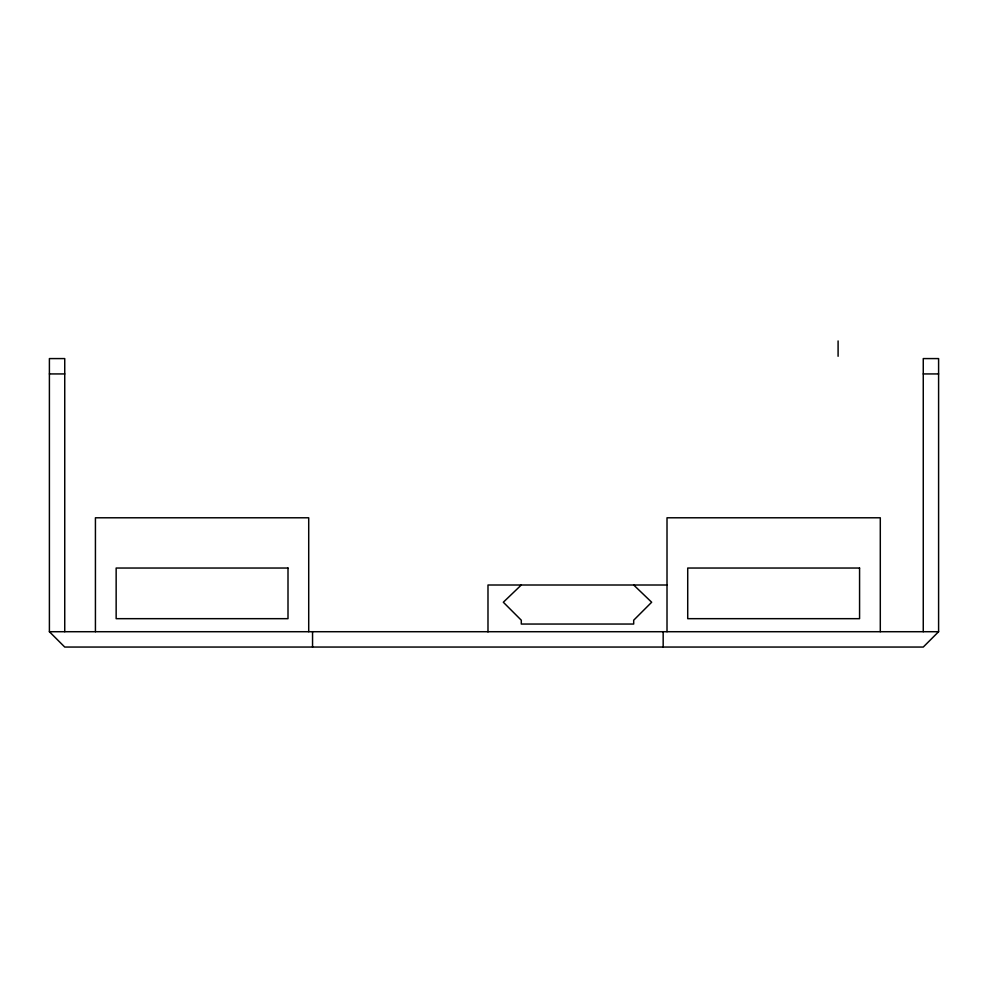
<?xml version="1.0" encoding="UTF-8"?>
<svg xmlns="http://www.w3.org/2000/svg" width="988" height="988" viewBox="0 0 988 988"><rect width="100%" height="100%" fill="white"/><g stroke="black" fill="none" stroke-linecap="round" stroke-linejoin="round"><path stroke-width="1.48" d="M923.261 631.715L923.261 358.582L938.6 358.582L938.6 631.715L923.261 647.054L64.739 647.054L49.4 631.715L49.4 358.582L64.739 358.582L64.739 631.715M521.294 585.007L503.324 602.235L521.294 620.205L521.294 624.046L633.691 624.046L633.691 620.205L651.66 602.235L633.691 585.007M49.4 373.933L64.739 373.933M923.261 373.933L938.6 373.933M667.011 585.007L487.986 585.007L487.986 631.925M49.4 631.715L938.6 631.715M880.296 631.715L880.296 517.786L667.011 517.786L667.011 631.715M838.096 340.946L838.096 356.285M663.17 631.715L663.17 647.054M312.554 631.715L312.554 647.054M308.713 631.715L308.713 517.786L95.428 517.786L95.428 631.715M288.002 568.038L116.152 568.038L116.152 618.673L288.002 618.673L288.002 568.038M859.572 568.038L687.722 568.038L687.722 618.673L859.572 618.673L859.572 568.038"/></g></svg>
